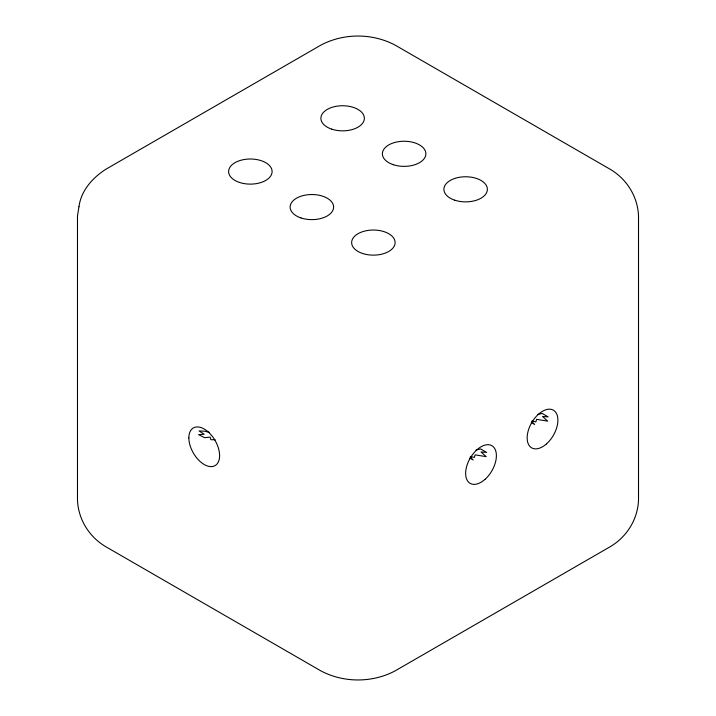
<?xml version="1.0" encoding="UTF-8"?>
<svg xmlns="http://www.w3.org/2000/svg" width="716" height="716" viewBox="0 0 716 716"><rect width="100%" height="100%" fill="white"/><g stroke="black" fill="none" stroke-linecap="round" stroke-linejoin="round"><path stroke-width="1.07" d="M537.555 414.528L542.155 413.427L548.152 416.891L542.522 416.47L547.695 421.133L536.633 419.343L535.863 421.93L532.069 420.99M476.042 450.042L480.642 448.941L486.647 452.405L481.018 451.975L486.191 456.647L475.129 454.857L474.359 457.443L470.555 456.504M215.194 439.803L210.889 439.687L210.119 437.1L204.597 437.682L198.601 434.648L204.23 434.227L199.057 430.934L204.597 431.184L209.197 432.285M531.317 422.556L534.646 424.472L531.818 421.5M469.812 458.061L473.133 459.985L470.314 457.014M78.966 206.763L77.48 215.955L77.48 500.045C78.25 519.306 89.088 536.785 105.601 546.594L320.875 670.883C343.752 682.983 372.248 682.983 395.125 670.883L610.399 546.594C626.912 536.785 637.75 519.306 638.52 500.045L638.52 215.955C637.75 196.694 626.912 179.215 610.399 169.406L395.125 45.117C372.248 33.017 343.752 33.017 320.875 45.117L105.601 169.406C92.462 177.881 80.998 190.751 78.966 206.763M331.75 129.166A21.748 12.557 0 0 0 364.372 118.301A21.748 12.557 0 0 0 331.75 107.427A21.748 12.557 0 0 0 331.75 129.166M454.767 200.194A21.748 12.557 0 0 0 487.381 189.319A21.748 12.557 0 0 0 454.767 178.445A21.748 12.557 0 0 0 454.767 200.194M393.254 164.68A21.748 12.557 0 0 0 425.877 153.806A21.748 12.557 0 0 0 393.254 142.931A21.748 12.557 0 0 0 393.254 164.68M239.484 182.437A21.748 12.557 0 0 0 272.107 171.563A21.748 12.557 0 0 0 239.484 160.688A21.748 12.557 0 0 0 239.484 182.437M300.997 217.95A21.748 12.557 0 0 0 333.611 207.076A21.748 12.557 0 0 0 300.997 196.202A21.748 12.557 0 0 0 300.997 217.95M362.502 253.455A21.748 12.557 0 0 0 395.125 242.59A21.748 12.557 0 0 0 362.502 231.715A21.748 12.557 0 0 0 362.502 253.455M188.854 437.897A21.748 12.557 60 0 0 211.918 466.59A21.748 12.557 60 0 0 211.918 435.838A21.748 12.557 60 0 0 188.854 437.897M546.505 443.875A21.748 12.557 -60 0 0 553.396 410.187A21.748 12.557 -60 0 0 527.674 433.001A21.748 12.557 -60 0 0 546.505 443.875M484.992 479.389A21.748 12.557 -60 0 0 491.892 445.701A21.748 12.557 -60 0 0 466.161 468.515A21.748 12.557 -60 0 0 484.992 479.389"/></g></svg>
